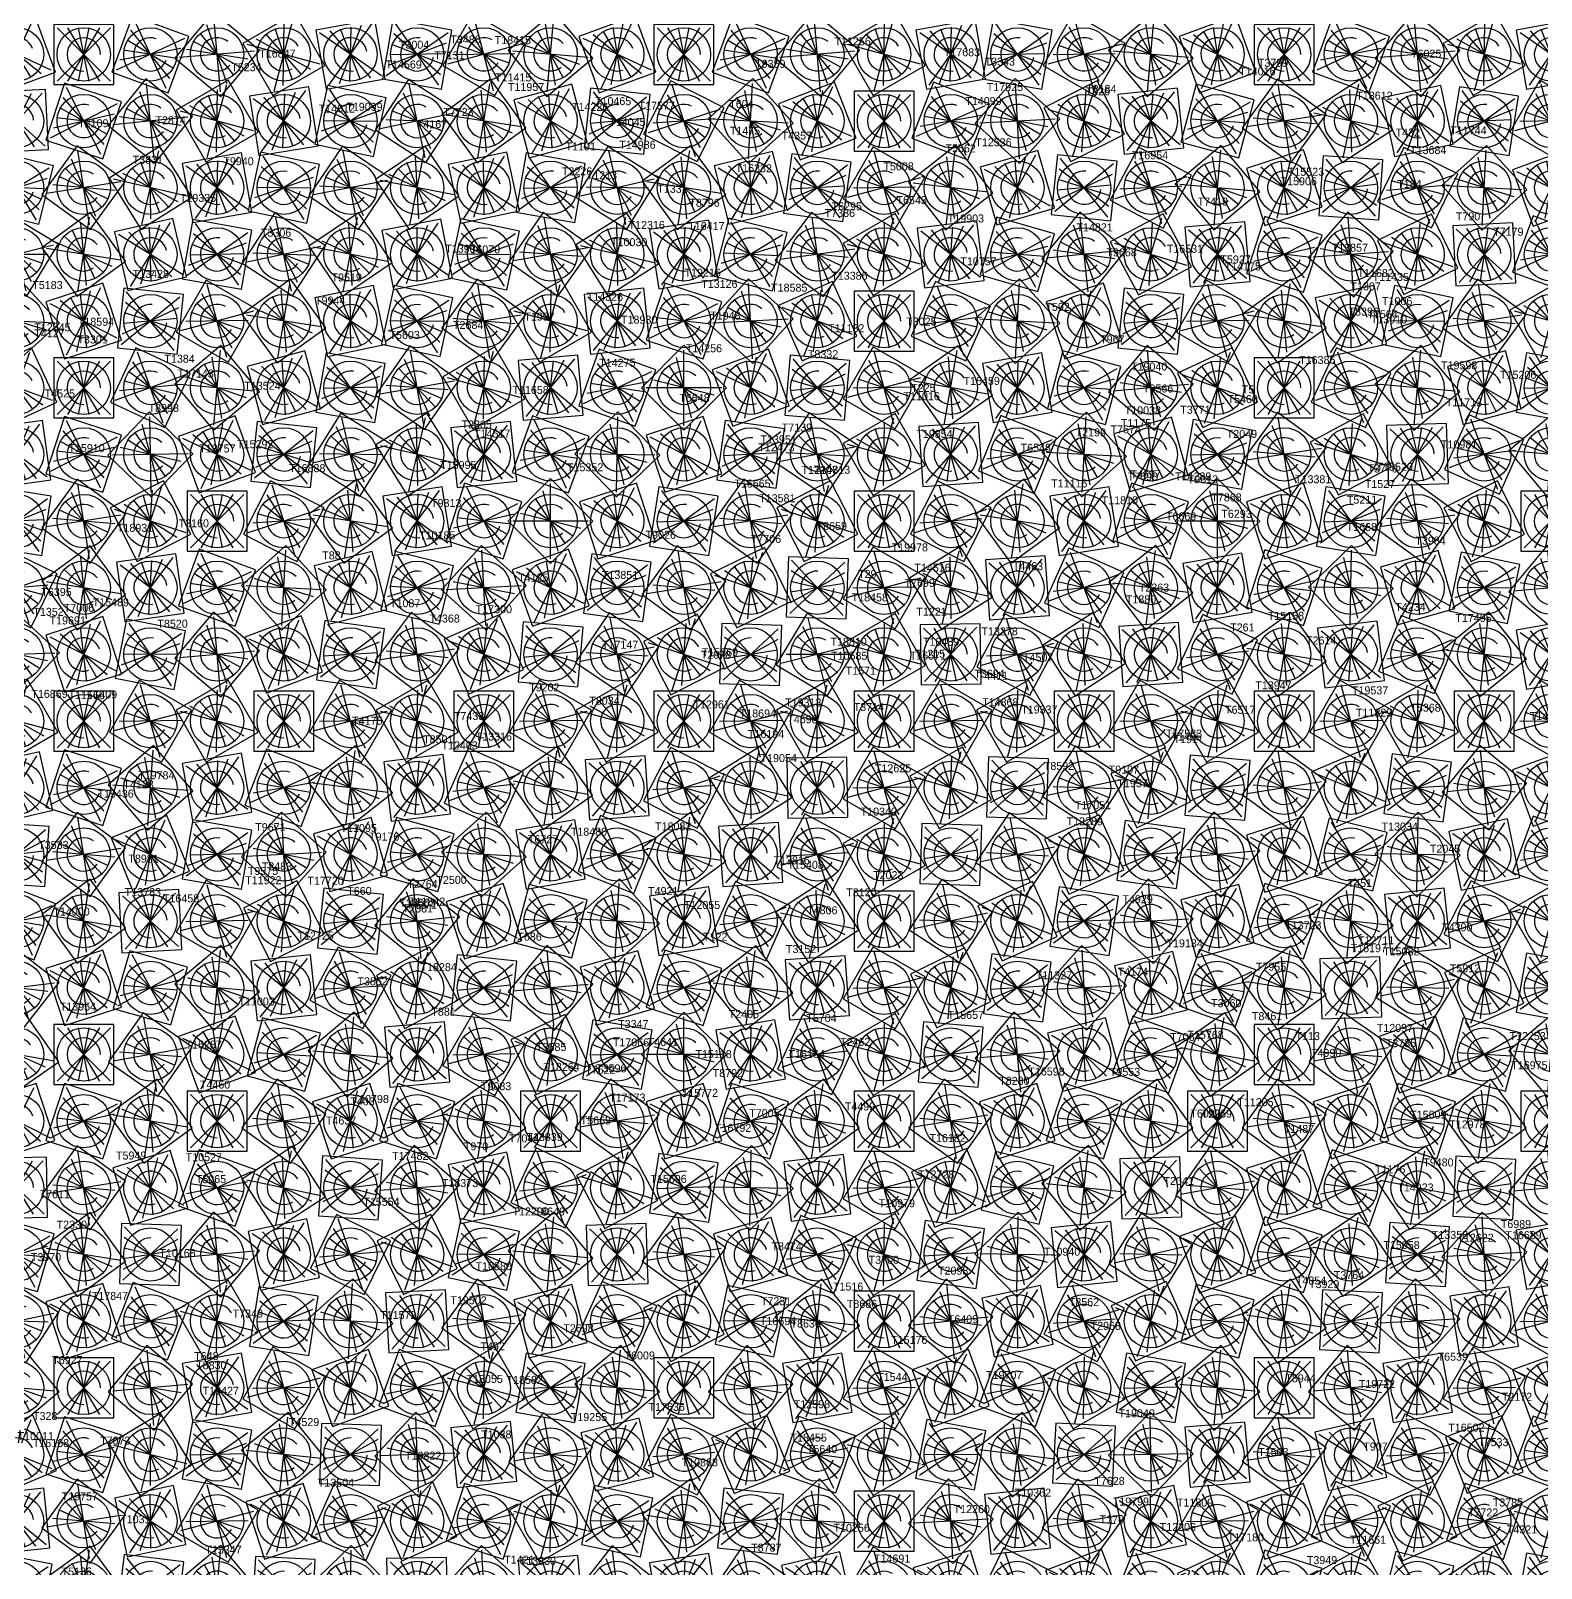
# Model space of a CAD drawing. Header units: metres. Extents: x -45 to 15052, y -45 to 15012.
# Drawn here: x 10721 to 12985, y 4729 to 7035 of the extents above; entities that cross this region are included whole.
import ezdxf

# ---------------------------------------------------------------- set-up
doc = ezdxf.new("R2010")
doc.units = ezdxf.units.M
for name, color, linetype in [('L0', 1, 'Continuous'), ('L1', 2, 'Continuous'), ('L10', 4, 'Continuous'), ('L11', 5, 'Continuous'), ('L2', 3, 'Continuous'), ('L3', 4, 'Continuous'), ('L4', 5, 'Continuous'), ('L5', 6, 'Continuous'), ('L6', 7, 'Continuous'), ('L7', 1, 'Continuous'), ('L8', 2, 'Continuous'), ('L9', 3, 'Continuous')]:
    doc.layers.add(name, color=color, linetype=linetype)

# ---------------------------------------------------------------- blocks, each defined once
blk = doc.blocks.new('CELL')
for p, q in [((-40, -40), (40, 40)), ((40, -40), (-40, 40)), ((-24, -40), (24, 40)), ((24, -40), (-24, 40)), ((-8, -40), (8, 40)), ((8, -40), (-8, 40))]:
    blk.add_line(p, q)
blk.add_lwpolyline([(-45, -45), (45, -45), (45, 45), (-45, 45)], close=True)
blk.add_circle((0, 0), 40)
blk.add_arc((0, 0), 25, 0, 270)

msp = doc.modelspace()

# ---------------------------------------------------------------- block references
at = {"layer": 'L0'}
for p, rotation in [((11000, 7000), 50), ((12200, 7000), 80), ((11100, 6900), 9), ((12300, 6900), 27), ((11200, 6800), 56), ((12400, 6800), 62), ((11300, 6700), 11), ((12500, 6700), 5), ((11400, 6600), 54), ((12600, 6600), 36), ((12700, 6500), 65), ((11500, 6500), 5), ((11600, 6400), 43.99999999999999), ((12800, 6400), 2), ((11700, 6300), 81), ((12900, 6300), 27), ((11800, 6200), 26), ((13000, 6200), 50), ((10700, 6100), 47), ((11900, 6100), 59.00000000000001), ((10900, 5900), 41), ((12100, 5900), 29), ((12200, 5800), 56), ((11000, 5800), 80), ((11100, 5700), 27), ((12300, 5700), 81), ((11200, 5600), 62), ((12400, 5600), 14), ((12500, 5500), 35), ((11300, 5500), 5), ((11400, 5400), 36), ((12600, 5400), 54), ((11500, 5300), 65), ((12700, 5300), 71), ((11600, 5200), 2), ((12800, 5200), 86.00000000000001), ((11700, 5100), 27), ((12900, 5100), 9), ((11800, 5000), 50), ((13000, 5000), 20), ((10700, 4900), 23), ((11900, 4900), 71), ((10800, 4800), 54), ((12100, 4700), 17), ((10900, 4700), 83.00000000000001)]:
    msp.add_blockref('CELL', p, dxfattribs=dict(at, rotation=rotation))
for p in [(10800, 6000), (12000, 6000), (12000, 4800)]:
    msp.add_blockref('CELL', p, dxfattribs=at)
at = {"layer": 'L1'}
for p, rotation in [((11100, 7000), 30), ((12300, 7000), 59.99999999999999), ((11200, 6900), 78), ((12400, 6900), 6), ((11300, 6800), 34), ((12500, 6800), 40), ((12600, 6700), 72), ((11400, 6700), 78), ((11500, 6600), 30), ((12700, 6600), 12), ((11600, 6500), 70), ((12800, 6500), 40), ((11700, 6400), 18), ((12900, 6400), 66), ((11800, 6300), 54), ((10700, 6200), 64), ((11900, 6200), 87.99999999999999), ((12000, 6100), 30), ((10800, 6100), 18), ((10900, 6000), 59.99999999999999), ((12100, 6000), 59.99999999999999), ((11000, 5900), 10), ((12200, 5900), 87.99999999999999), ((11100, 5800), 48), ((12300, 5800), 24), ((11200, 5700), 84), ((12400, 5700), 48), ((11300, 5600), 28), ((12500, 5600), 70), ((11400, 5500), 59.99999999999999), ((12700, 5400), 18), ((11600, 5300), 28), ((12800, 5300), 34), ((11700, 5200), 54), ((12900, 5200), 48), ((11800, 5100), 78), ((13000, 5100), 59.99999999999999), ((10700, 5000), 40), ((11900, 5000), 10), ((12000, 4900), 30), ((10800, 4900), 72), ((10900, 4800), 12), ((12100, 4800), 48), ((11000, 4700), 40), ((12200, 4700), 64)]:
    msp.add_blockref('CELL', p, dxfattribs=dict(at, rotation=rotation))
for p in [(13000, 6300), (12600, 5500), (11500, 5400)]:
    msp.add_blockref('CELL', p, dxfattribs=at)
at = {"layer": 'L10'}
for p, rotation in [((12000, 7000), 30), ((10900, 6900), 51), ((12100, 6900), 68.99999999999999), ((11000, 6800), 10), ((12200, 6800), 16), ((11100, 6700), 57.00000000000001), ((12300, 6700), 51), ((11200, 6600), 12), ((12400, 6600), 84), ((11300, 6500), 55), ((12500, 6500), 25), ((12600, 6400), 54), ((11400, 6400), 6), ((11500, 6300), 45), ((12700, 6300), 81), ((11600, 6200), 82), ((12800, 6200), 16), ((11700, 6100), 27), ((12900, 6100), 39), ((11800, 6000), 59.99999999999999), ((13000, 6000), 59.99999999999999), ((10700, 5900), 13), ((11900, 5900), 1), ((10800, 5800), 54), ((12000, 5800), 30), ((10900, 5700), 3), ((12100, 5700), 57.00000000000001), ((11000, 5600), 40), ((12200, 5600), 82), ((11100, 5500), 75.00000000000001), ((12300, 5500), 15), ((11200, 5400), 18), ((12400, 5400), 36), ((11300, 5300), 49), ((12500, 5300), 55), ((11400, 5200), 78), ((12600, 5200), 72), ((11500, 5100), 15), ((12700, 5100), 87), ((11600, 5000), 40), ((12800, 5000), 10), ((11700, 4900), 63), ((12900, 4900), 21), ((11800, 4800), 84), ((13000, 4800), 30), ((10700, 4700), 79), ((11900, 4700), 13)]:
    msp.add_blockref('CELL', p, dxfattribs=dict(at, rotation=rotation))
msp.add_blockref('CELL', (10800, 7000), dxfattribs=at)
at = {"layer": 'L11'}
for p, rotation in [((10900, 7000), 70), ((12100, 7000), 10), ((11000, 6900), 30), ((12200, 6900), 48), ((11100, 6800), 78), ((12300, 6800), 84), ((11200, 6700), 34), ((12400, 6700), 28), ((11300, 6600), 78), ((12500, 6600), 59.99999999999999), ((11400, 6500), 30), ((11500, 6400), 70), ((12700, 6400), 28), ((11600, 6300), 18), ((12800, 6300), 54), ((11700, 6200), 54), ((12900, 6200), 78), ((11800, 6100), 87.99999999999999), ((13000, 6100), 10), ((10700, 6000), 30), ((11900, 6000), 30), ((10800, 5900), 72), ((12000, 5900), 59.99999999999999), ((10900, 5800), 22), ((12100, 5800), 87.99999999999999), ((11000, 5700), 59.99999999999999), ((12200, 5700), 24), ((12300, 5600), 48), ((11100, 5600), 6), ((11200, 5500), 40), ((12400, 5500), 70), ((11300, 5400), 72), ((11400, 5300), 12), ((12600, 5300), 18), ((11500, 5200), 40), ((12700, 5200), 34), ((11600, 5100), 66), ((12800, 5100), 48), ((12900, 5000), 59.99999999999999), ((11800, 4900), 22), ((13000, 4900), 70), ((10700, 4800), 6), ((11900, 4800), 42), ((10800, 4700), 36), ((12000, 4700), 59.99999999999999)]:
    msp.add_blockref('CELL', p, dxfattribs=dict(at, rotation=rotation))
for p in [(12600, 6500), (12500, 5400), (11700, 5000)]:
    msp.add_blockref('CELL', p, dxfattribs=at)
at = {"layer": 'L2'}
for p, rotation in [((12400, 7000), 40), ((11200, 7000), 10), ((11300, 6900), 57.00000000000001), ((12500, 6900), 75.00000000000001), ((11400, 6800), 12), ((12600, 6800), 18), ((11500, 6700), 55), ((12700, 6700), 49), ((11600, 6600), 6), ((12800, 6600), 78), ((11700, 6500), 45), ((12900, 6500), 15), ((13000, 6400), 40), ((11800, 6400), 82), ((10700, 6300), 81), ((11900, 6300), 27), ((10800, 6200), 36), ((12000, 6200), 59.99999999999999), ((10900, 6100), 79), ((12100, 6100), 1), ((11000, 6000), 30), ((12200, 6000), 30), ((11100, 5900), 68.99999999999999), ((12300, 5900), 57.00000000000001), ((11200, 5800), 16), ((12400, 5800), 82), ((11300, 5700), 51), ((12500, 5700), 15), ((12600, 5600), 36), ((11400, 5600), 84), ((11500, 5500), 25), ((12700, 5500), 55), ((11600, 5400), 54), ((12800, 5400), 72), ((11700, 5300), 81), ((12900, 5300), 87), ((11800, 5200), 16), ((13000, 5200), 10), ((10700, 5100), 57.00000000000001), ((11900, 5100), 39), ((12000, 5000), 59.99999999999999), ((10900, 4900), 31), ((12100, 4900), 79), ((11000, 4800), 59.99999999999999), ((12200, 4800), 6), ((12300, 4700), 21), ((11100, 4700), 87)]:
    msp.add_blockref('CELL', p, dxfattribs=dict(at, rotation=rotation))
msp.add_blockref('CELL', (10800, 5000), dxfattribs=at)
at = {"layer": 'L3'}
for p, rotation in [((12500, 7000), 20), ((11300, 7000), 80), ((11400, 6900), 36), ((12600, 6900), 54), ((11500, 6800), 80), ((12700, 6800), 86.00000000000001), ((11600, 6700), 32), ((12800, 6700), 26), ((11700, 6600), 72), ((12900, 6600), 54), ((11800, 6500), 20), ((13000, 6500), 80), ((11900, 6400), 56), ((10700, 6400), 8), ((10800, 6300), 54), ((10900, 6200), 8), ((12100, 6200), 32), ((11000, 6100), 50), ((12200, 6100), 62), ((11200, 5900), 38), ((12400, 5900), 26), ((12500, 5800), 50), ((11300, 5800), 74), ((11400, 5700), 18), ((12600, 5700), 72), ((11500, 5600), 50), ((12700, 5600), 2), ((12800, 5500), 20), ((11600, 5500), 80), ((11700, 5400), 18), ((12900, 5400), 36), ((11800, 5300), 43.99999999999999), ((13000, 5300), 50), ((11900, 5200), 68), ((10700, 5200), 74), ((10800, 5100), 18), ((10900, 5000), 50), ((12100, 5000), 20), ((12200, 4900), 38), ((11000, 4900), 80), ((11100, 4800), 18), ((12300, 4800), 54), ((11200, 4700), 43.99999999999999), ((12400, 4700), 68)]:
    msp.add_blockref('CELL', p, dxfattribs=dict(at, rotation=rotation))
for p in [(12000, 6300), (11100, 6000), (12300, 6000), (12000, 5100)]:
    msp.add_blockref('CELL', p, dxfattribs=at)
at = {"layer": 'L4'}
for p, rotation in [((11400, 7000), 59.99999999999999), ((11500, 6900), 15), ((12700, 6900), 33), ((11600, 6800), 58), ((12800, 6800), 64), ((11700, 6700), 9), ((12900, 6700), 3), ((11800, 6600), 48), ((13000, 6600), 30), ((10700, 6500), 25), ((11900, 6500), 85), ((10800, 6400), 72), ((12000, 6400), 30), ((10900, 6300), 27), ((12100, 6300), 63), ((11000, 6200), 70), ((12200, 6200), 4), ((11100, 6100), 21), ((12300, 6100), 33), ((11200, 6000), 59.99999999999999), ((12400, 6000), 59.99999999999999), ((11300, 5900), 7), ((12500, 5900), 85), ((11400, 5800), 42), ((12600, 5800), 18), ((11500, 5700), 75.00000000000001), ((12700, 5700), 39), ((11600, 5600), 16), ((12800, 5600), 58), ((11700, 5500), 45), ((12900, 5500), 75.00000000000001), ((11800, 5400), 72), ((11900, 5300), 7), ((10700, 5300), 1), ((10800, 5200), 36), ((12000, 5200), 30), ((10900, 5100), 68.99999999999999), ((12100, 5100), 51), ((11000, 5000), 10), ((12200, 5000), 70), ((11100, 4900), 39), ((12300, 4900), 87), ((11200, 4800), 66), ((12400, 4800), 12), ((12500, 4700), 25), ((11300, 4700), 1)]:
    msp.add_blockref('CELL', p, dxfattribs=dict(at, rotation=rotation))
for p in [(12600, 7000), (13000, 5400)]:
    msp.add_blockref('CELL', p, dxfattribs=at)
at = {"layer": 'L5'}
for p, rotation in [((11500, 7000), 40), ((12700, 7000), 70), ((11600, 6900), 84), ((12800, 6900), 12), ((11700, 6800), 36), ((12900, 6800), 42), ((13000, 6700), 70), ((11800, 6700), 76), ((10700, 6600), 42), ((11900, 6600), 24), ((12000, 6500), 59.99999999999999), ((10900, 6400), 46), ((12100, 6400), 4), ((12200, 6300), 36), ((11100, 6200), 42), ((12300, 6200), 66), ((11200, 6100), 82), ((12400, 6100), 4), ((11300, 6000), 30), ((12500, 6000), 30), ((11400, 5900), 66), ((12600, 5900), 54), ((11500, 5800), 10), ((12700, 5800), 76), ((11600, 5700), 42), ((12800, 5700), 6), ((11700, 5600), 72), ((12900, 5600), 24), ((13000, 5500), 40), ((11800, 5500), 10), ((10700, 5400), 18), ((11900, 5400), 36), ((10800, 5300), 54), ((12000, 5300), 59.99999999999999), ((10900, 5200), 87.99999999999999), ((12100, 5200), 82), ((11000, 5100), 30), ((12200, 5100), 12), ((11100, 5000), 59.99999999999999), ((12300, 5000), 30), ((12400, 4900), 46), ((11200, 4900), 87.99999999999999), ((11300, 4800), 24), ((12500, 4800), 59.99999999999999), ((11400, 4700), 48), ((12600, 4700), 72)]:
    msp.add_blockref('CELL', p, dxfattribs=dict(at, rotation=rotation))
for p in [(10800, 6500), (11000, 6300)]:
    msp.add_blockref('CELL', p, dxfattribs=at)
at = {"layer": 'L6'}
for p, rotation in [((11600, 7000), 20), ((12800, 7000), 50), ((11700, 6900), 63), ((12900, 6900), 81), ((11800, 6800), 14), ((13000, 6800), 20), ((10700, 6700), 59.00000000000001), ((11900, 6700), 53), ((10800, 6600), 18), ((10900, 6500), 65), ((12100, 6500), 35), ((11000, 6400), 20), ((12200, 6400), 68), ((11100, 6300), 63), ((12300, 6300), 9), ((11200, 6200), 14), ((12400, 6200), 38), ((11300, 6100), 53), ((12500, 6100), 65), ((11500, 5900), 35), ((12700, 5900), 23), ((11600, 5800), 68), ((12800, 5800), 43.99999999999999), ((11700, 5700), 9), ((12900, 5700), 63), ((11800, 5600), 38), ((13000, 5600), 80), ((10700, 5500), 35), ((11900, 5500), 65), ((10800, 5400), 72), ((10900, 5300), 17), ((12100, 5300), 23), ((11000, 5200), 50), ((12200, 5200), 43.99999999999999), ((11100, 5100), 81), ((12300, 5100), 63), ((11200, 5000), 20), ((12400, 5000), 80), ((11300, 4900), 47), ((12500, 4900), 5), ((11400, 4800), 72), ((12600, 4800), 18), ((12700, 4700), 29), ((11500, 4700), 5)]:
    msp.add_blockref('CELL', p, dxfattribs=dict(at, rotation=rotation))
for p in [(12000, 6600), (11400, 6000), (12600, 6000), (12000, 5400)]:
    msp.add_blockref('CELL', p, dxfattribs=at)
at = {"layer": 'L7'}
for p, rotation in [((12900, 7000), 30), ((11800, 6900), 42), ((13000, 6900), 59.99999999999999), ((10700, 6800), 76), ((11900, 6800), 82), ((10800, 6700), 36), ((12000, 6700), 30), ((10900, 6600), 84), ((12100, 6600), 66), ((11000, 6500), 40), ((12200, 6500), 10), ((12300, 6400), 42), ((11100, 6400), 84), ((11200, 6300), 36), ((12400, 6300), 72), ((11300, 6200), 76), ((12500, 6200), 10), ((11400, 6100), 24), ((12600, 6100), 36), ((11500, 6000), 59.99999999999999), ((12700, 6000), 59.99999999999999), ((12800, 5900), 82), ((11600, 5900), 4), ((11700, 5800), 36), ((12900, 5800), 12), ((11800, 5700), 66), ((13000, 5700), 30), ((10700, 5600), 52.00000000000001), ((11900, 5600), 4), ((12000, 5500), 30), ((10900, 5400), 36), ((12100, 5400), 54), ((11000, 5300), 70), ((12200, 5300), 76), ((11100, 5200), 12), ((12300, 5200), 6), ((11200, 5100), 42), ((12400, 5100), 24), ((11300, 5000), 70), ((12500, 5000), 40), ((12600, 4900), 54), ((11400, 4900), 6), ((11500, 4800), 30), ((12700, 4800), 66), ((11600, 4700), 52.00000000000001), ((12800, 4700), 76)]:
    msp.add_blockref('CELL', p, dxfattribs=dict(at, rotation=rotation))
for p in [(11700, 7000), (10800, 5500)]:
    msp.add_blockref('CELL', p, dxfattribs=at)
at = {"layer": 'L8'}
for p, rotation in [((11800, 7000), 70), ((13000, 7000), 10), ((10700, 6900), 3), ((11900, 6900), 21), ((10800, 6800), 54), ((12000, 6800), 59.99999999999999), ((10900, 6700), 13), ((12100, 6700), 7), ((11000, 6600), 59.99999999999999), ((12200, 6600), 42), ((11100, 6500), 15), ((12300, 6500), 75.00000000000001), ((11200, 6400), 58), ((12400, 6400), 16), ((11300, 6300), 9), ((12500, 6300), 45), ((11400, 6200), 48), ((12600, 6200), 72), ((11500, 6100), 85), ((12700, 6100), 7), ((11600, 6000), 30), ((12800, 6000), 30), ((11700, 5900), 63), ((12900, 5900), 51), ((13000, 5800), 70), ((11800, 5800), 4), ((10700, 5700), 68.99999999999999), ((11900, 5700), 33), ((10800, 5600), 18), ((12000, 5600), 59.99999999999999), ((10900, 5500), 55), ((12100, 5500), 85), ((12200, 5400), 18), ((11100, 5300), 33), ((12300, 5300), 39), ((11200, 5200), 64), ((12400, 5200), 58), ((11300, 5100), 3), ((12500, 5100), 75.00000000000001), ((11400, 5000), 30), ((11500, 4900), 55), ((12700, 4900), 13), ((11600, 4800), 78), ((12800, 4800), 24), ((11700, 4700), 9), ((12900, 4700), 33)]:
    msp.add_blockref('CELL', p, dxfattribs=dict(at, rotation=rotation))
for p in [(11000, 5400), (12600, 5000)]:
    msp.add_blockref('CELL', p, dxfattribs=at)
at = {"layer": 'L9'}
for p, rotation in [((10700, 7000), 20), ((11900, 7000), 50), ((10800, 6900), 72), ((10900, 6800), 32), ((12100, 6800), 38), ((11000, 6700), 80), ((12200, 6700), 74), ((11100, 6600), 36), ((12300, 6600), 18), ((11200, 6500), 80), ((12400, 6500), 50), ((11300, 6400), 32), ((12500, 6400), 80), ((11400, 6300), 72), ((12600, 6300), 18), ((11500, 6200), 20), ((12700, 6200), 43.99999999999999), ((11600, 6100), 56), ((12800, 6100), 68), ((11800, 5900), 32), ((13000, 5900), 20), ((11900, 5800), 62), ((10700, 5800), 86.00000000000001), ((10800, 5700), 36), ((10900, 5600), 74), ((12100, 5600), 26), ((11000, 5500), 20), ((12200, 5500), 50), ((11100, 5400), 54), ((12300, 5400), 72), ((11200, 5300), 86.00000000000001), ((12400, 5300), 2), ((11300, 5200), 26), ((12500, 5200), 20), ((11400, 5100), 54), ((12600, 5100), 36), ((11500, 5000), 80), ((12700, 5000), 50), ((12800, 4900), 62), ((11600, 4900), 14), ((11700, 4800), 36), ((12900, 4800), 72), ((11800, 4700), 56), ((13000, 4700), 80)]:
    msp.add_blockref('CELL', p, dxfattribs=dict(at, rotation=rotation))
for p in [(12000, 6900), (11700, 6000), (12900, 6000), (12000, 5700)]:
    msp.add_blockref('CELL', p, dxfattribs=at)

# ---------------------------------------------------------------- texts
at = {"layer": 'L3'}
for s, p in [('T3004', (11272.6, 7008.5)), ('T3486', (11349.7, 7016.3)), ('T18415', (11416.2, 7015.3)), ('T11256', (11925.8, 7013.5)), ('T16847', (11063.2, 6995.2)), ('T14569', (11252.5, 6978.8)), ('T7131', (11325.7, 6992.5)), ('T9359', (11806.7, 6979.8)), ('T17683', (12089.6, 6997.1)), ('T3343', (12150.8, 6983.1)), ('T3799', (12560.5, 6981.3)), ('T6025', (12790.1, 6995)), ('T5234', (11021.3, 6974.7)), ('T11415', (11416.8, 6959.4)), ('T14016', (12532.6, 6968.6)), ('T11957', (11436.1, 6945.1)), ('T17925', (12154, 6944.9)), ('T326', (12302.2, 6938.6)), ('T3184', (12303, 6942.2)), ('T18612', (12708.1, 6932.1)), ('T14612', (11152.3, 6912.8)), ('T19099', (11193.8, 6915.4)), ('T7723', (11339.1, 6907.7)), ('T14226', (11532.1, 6915.3)), ('T10465', (11566.6, 6923.8)), ('T17577', (11632, 6916.9)), ('T604', (11767.9, 6919.6)), ('T14099', (12121.9, 6924)), ('T2109', (10791.7, 6890.7)), ('T2874', (10907.6, 6895.2)), ('T4167', (11299.5, 6889.3)), ('T14045', (11588, 6892.4)), ('T1475', (11768.7, 6879.5)), ('T4357', (11846.5, 6872.1)), ('T12536', (12136.9, 6862.1)), ('T432', (12767.1, 6876.8)), ('T11744', (12849, 6880)), ('T1191', (11522.5, 6855.9)), ('T14986', (11603.1, 6858.4)), ('T5562', (12092.1, 6853)), ('T16954', (12371.5, 6842.6)), ('T13684', (12788.7, 6850.4)), ('T3831', (10873.5, 6836)), ('T9940', (11009.4, 6833.7)), ('T2226', (11517.1, 6818.6)), ('T16332', (11777.5, 6823.2)), ('T5008', (11999.1, 6826)), ('T15523', (12605.4, 6817.9)), ('T1213', (11554.2, 6812.7)), ('T1331', (11660, 6792.4)), ('T15906', (12594.6, 6803.7)), ('T184', (12769.4, 6799.6)), ('T19335', (10944.2, 6778.7)), ('T8796', (11708.1, 6771.4)), ('T6543', (12018.7, 6775.4)), ('T7419', (12470.2, 6773.2)), ('T7386', (11911, 6756.1)), ('T6295', (11921.4, 6766.1)), ('T19903', (12095.5, 6747.9)), ('T790', (12857.4, 6751.1)), ('T3306', (11065.7, 6726.5)), ('T12316', (11616.9, 6738.1)), ('T16417', (11706.4, 6736.4)), ('T14821', (12288.5, 6734.5)), ('T7179', (12913.3, 6728)), ('T13904', (11342.1, 6702.5)), ('T16070', (11370, 6701.5)), ('T10030', (11590.7, 6712.3)), ('T16531', (12423.9, 6702.4)), ('T13857', (12671.2, 6704)), ('T10757', (12114.4, 6683.6)), ('T9668', (12333.4, 6697)), ('T5927', (12504.3, 6686.4)), ('T14175', (12510.7, 6676)), ('T13428', (10873.5, 6664.7)), ('T9519', (11171.6, 6659.4)), ('T19216', (11700.8, 6666.6)), ('T13386', (11920.9, 6662)), ('T11682', (12709.9, 6666)), ('T11435', (12732.6, 6660.2)), ('T5183', (10722.9, 6648)), ('T14326', (11554.3, 6630.4)), ('T13126', (11725.9, 6649.7)), ('T18585', (11830.7, 6644.1)), ('T1307', (12699.4, 6646.1)), ('T9944', (11146.9, 6624.8)), ('T592', (12242, 6615.3)), ('T8396', (12696.4, 6608.2)), ('T1006', (12746.7, 6624)), ('T12345', (10725.9, 6584.6)), ('T18594', (10791.2, 6592.9)), ('T2684', (11353.7, 6588.1)), ('T1997', (11460.7, 6600.7)), ('T18930', (11605.7, 6596.1)), ('T1948', (11739.3, 6602.2)), ('T11132', (11916.1, 6583.3)), ('T3025', (12033.2, 6593.3)), ('T7564', (12724.6, 6604.3)), ('T13010', (12729.8, 6596.4)), ('T4127', (10725.9, 6575.6)), ('T3301', (10790.6, 6566.4)), ('T5603', (11258.5, 6573.2)), ('T967', (12324.1, 6566.6)), ('T1384', (10921, 6537.5)), ('T14256', (11702.7, 6553.2)), ('T8332', (11885.8, 6544.3)), ('T17143', (10940.6, 6515.2)), ('T14275', (11572.9, 6531.4)), ('T19040', (12370.3, 6525.8)), ('T16386', (12622.4, 6535.7)), ('T19598', (12835.1, 6527.6)), ('T13524', (11040.8, 6497)), ('T11658', (11442.9, 6490.7)), ('T225', (12040.7, 6493.8)), ('T15459', (12119.3, 6504.3)), ('T9566', (12388.2, 6492.9)), ('T5', (12536.5, 6491.5)), ('T15206', (12923.6, 6513.4)), ('T4525', (10741.5, 6485.4)), ('T6648', (11693.1, 6478.8)), ('T11016', (12029.2, 6481.3)), ('T5460', (12515, 6477)), ('T11713', (12842.3, 6472.1)), ('T8998', (10897.3, 6463.6)), ('T10038', (12360.8, 6460.1)), ('T3771', (12444.1, 6461)), ('T2805', (11366.5, 6438.9)), ('T14517', (11385.2, 6425.2)), ('T7139', (11846.6, 6434.3)), ('T19354', (12048.4, 6424.8)), ('T2199', (12287.3, 6427)), ('T7674', (12339.6, 6431.6)), ('T1175', (12355.1, 6441.1)), ('T2049', (12513.8, 6424.8)), ('T15910', (10777.1, 6403.5)), ('T13757', (10973.3, 6402.9)), ('T15292', (11029.9, 6409.3)), ('T12473', (11811.3, 6404.6)), ('T13951', (11814.7, 6416.5)), ('T6548', (12204.8, 6403.9)), ('T10981', (12835, 6409)), ('T15995', (11334.5, 6378.2)), ('T15520', (12738.5, 6375.5)), ('T16888', (11108, 6373.4)), ('T15352', (11524.6, 6374.7)), ('T12207', (11876.3, 6370.8)), ('T14813', (11894.8, 6371)), ('T7693', (12365.3, 6360.8)), ('T4697', (12369.5, 6364.2)), ('T14289', (12436.3, 6361)), ('T9613', (12455.3, 6356.6)), ('T13381', (12616.2, 6356.8)), ('T3770', (12724.8, 6372.9)), ('T16665', (11775.5, 6350.3)), ('T11116', (12250.5, 6350.4)), ('T7868', (12490.7, 6329.5)), ('T1527', (12720.8, 6349.6)), ('T9813', (11320.8, 6321.1)), ('T13581', (11812.8, 6328.3)), ('T11810', (12326.3, 6325.2)), ('T5211', (12693.9, 6326.1)), ('T18931', (10849.8, 6283.9)), ('T3160', (10942.3, 6290.7)), ('T8659', (11898.9, 6286.7)), ('T6669', (12422.7, 6301.1)), ('T6293', (12505.8, 6304.9)), ('T16687', (12693.7, 6285.2)), ('T10185', (11302.9, 6272.7)), ('T9026', (11642.4, 6273.4)), ('T7706', (11800.2, 6267.3)), ('T3984', (12796.7, 6264.7)), ('T88', (11157.6, 6242.6)), ('T19978', (12011.4, 6254.6)), ('T29', (11961.1, 6214.7)), ('T14516', (12045.5, 6224.1)), ('T4463', (12193, 6226.4)), ('T4125', (11451.4, 6209.4)), ('T13851', (11577, 6213.2)), ('T7699', (12030.7, 6201.3)), ('T2363', (12382, 6194.3)), ('T6395', (10736.5, 6187.7)), ('T15489', (10813.4, 6172.2)), ('T1087', (11259.3, 6170.8)), ('T18458', (11951.4, 6179.5)), ('T1880', (12362.6, 6176.6)), ('T1352', (10724.5, 6157.9)), ('T19691', (10748.8, 6145)), ('T7006', (10770.2, 6163.9)), ('T4368', (11318.4, 6147.9)), ('T17300', (11387.8, 6161.9)), ('T1221', (12048.5, 6158.2)), ('T15158', (12575.4, 6151.9)), ('T4234', (12766.6, 6165.3)), ('T17495', (12856.6, 6148.7)), ('T8520', (10910.5, 6140.1)), ('T13278', (12146.1, 6128.6)), ('T261', (12518.9, 6134.5)), ('T17147', (11577.1, 6108.5)), ('T18810', (11919.7, 6113)), ('T10489', (12058.4, 6113)), ('T2614', (12632.7, 6115)), ('T2078', (11725.2, 6093.5)), ('T15369', (11726.8, 6097.3)), ('T10585', (11920.6, 6092)), ('T16571', (12038.7, 6092.3)), ('T1215', (12046.3, 6095.1)), ('T4507', (12208.4, 6089.5)), ('T1571', (11942.4, 6069.5)), ('T3694', (12135.4, 6065.2)), ('T4411', (12140.6, 6062.1)), ('T16869', (10721.5, 6034.9)), ('T11568', (10777.2, 6033)), ('T1409', (10804.6, 6033.9)), ('T9202', (11467.9, 6044.6)), ('T13947', (12556.7, 6047.7)), ('T19537', (12701.6, 6040.2)), ('T8034', (11558.1, 6024.6)), ('T12961', (11714.3, 6019.1)), ('T19313', (11851.7, 6022)), ('T3714', (11954.5, 6015.2)), ('T14868', (12147.1, 6022.3)), ('T19337', (12205.6, 6011.4)), ('T6517', (12511.3, 6011)), ('T11829', (12707.5, 6006.7)), ('T5368', (12789.2, 6014.2)), ('T4175', (11202.6, 5994.6)), ('T7433', (11355.1, 6001.7)), ('T18694', (11783.6, 6005.5)), ('T4598', (11854.9, 5996.8)), ('T14145', (12968.2, 6001.6)), ('T8501', (11308.9, 5966.7)), ('T13316', (11387.7, 5970.9)), ('T16194', (11795.9, 5974.5)), ('T17583', (12422.5, 5975.3)), ('T1465', (12430.8, 5970.8)), ('T191', (12434, 5967)), ('T12403', (11336.4, 5957.6)), ('T19054', (11814.9, 5938.6)), ('T12625', (11986.3, 5923.2)), ('T8592', (12239.6, 5926.8)), ('T9107', (12336.8, 5921.3)), ('T4128', (10859.5, 5899)), ('T19784', (10881.6, 5912.8)), ('T1957', (12349.9, 5900.9)), ('T19436', (10820.6, 5885.2)), ('T10340', (11964.9, 5858.3)), ('T17051', (12286.1, 5867.9)), ('T9671', (11057.2, 5835)), ('T11095', (11185.1, 5833.7)), ('T18480', (11530.3, 5828.1)), ('T18082', (11656.7, 5836.1)), ('T12289', (12273.8, 5843.7)), ('T13034', (12746, 5835.9)), ('T3533', (10731.8, 5808.4)), ('T9176', (11227.8, 5820.8)), ('T6727', (11466, 5816.9)), ('T2045', (12818.4, 5802.7)), ('T8981', (10867, 5787.8)), ('T8483', (11067, 5776.2)), ('T13816', (11834.2, 5785.3)), ('T15408', (11855.3, 5778.5)), ('T11922', (11042.1, 5755.4)), ('T9575', (11046.1, 5769.3)), ('T17720', (11135.4, 5754.6)), ('T2500', (11328.8, 5755.9)), ('T2023', (11983.6, 5763)), ('T13783', (10861.5, 5737.5)), ('T660', (11195.2, 5739.4)), ('T2764', (11285.2, 5749.5)), ('T4921', (11646.2, 5739.1)), ('T3120', (11943.3, 5737.2)), ('T451', (12695.2, 5751.2)), ('T14000', (10754.5, 5708.4)), ('T16458', (10918.8, 5728.2)), ('T18563', (11273.4, 5721.6)), ('T2381', (11278.2, 5713)), ('T4271', (11284, 5718.9)), ('T11842', (11287.6, 5723.3)), ('T12055', (11700, 5718.3)), ('T4806', (11884.7, 5710.3)), ('T4929', (12357.5, 5726.9)), ('T13723', (12601.4, 5687.9)), ('T4390', (12836.7, 5684.7)), ('T12725', (11120.5, 5672.3)), ('T686', (11450.2, 5670.7)), ('T122', (11728.6, 5670.6)), ('T19134', (12423.5, 5660.8)), ('T12711', (12710.6, 5665.2)), ('T3152', (11852.9, 5652.1)), ('T16197', (12699.6, 5653.4)), ('T15082', (12748.4, 5648.6)), ('T18284', (11305, 5625)), ('T4174', (12350.3, 5618.2)), ('T7955', (12557.4, 5625.7)), ('T5912', (12848.3, 5623.2)), ('T3852', (11210.4, 5603.8)), ('T11327', (12227.6, 5612.8)), ('T11003', (11032, 5573.5)), ('T3060', (12490.3, 5571)), ('T13954', (10764.1, 5565.9)), ('T881', (11321.3, 5558.2)), ('T2405', (11767.1, 5554.5)), ('T5704', (11883.4, 5548.7)), ('T15657', (12095.5, 5553.4)), ('T8461', (12551.6, 5551.5)), ('T3347', (11601.3, 5539.7)), ('T15768', (12454.9, 5523.6)), ('T12097', (12738.8, 5533.9)), ('T16287', (10952.7, 5508.9)), ('T3585', (11478.2, 5505.2)), ('T17066', (11593.3, 5512.2)), ('T4641', (11645.6, 5512.6)), ('T2462', (11934, 5512.9)), ('T7064', (12429, 5520.3)), ('T113', (12617, 5521.6)), ('T3735', (12752.3, 5511)), ('T12253', (12937.8, 5521.6)), ('T15118', (11717.2, 5494.7)), ('T16164', (11856.9, 5494.7)), ('T4990', (12640.1, 5496.4)), ('T16975', (12940.4, 5477.9)), ('T18264', (11489.3, 5475.5)), ('T7622', (11551.8, 5471.2)), ('T3596', (11568.3, 5473.2)), ('T8792', (11743.1, 5466.2)), ('T8280', (12172.6, 5454.5)), ('T16598', (12216.4, 5468.5)), ('T9553', (12338.6, 5468)), ('T4460', (10974.2, 5448.9)), ('T9083', (11395.6, 5446.5)), ('T15772', (11696.7, 5436.5)), ('T403', (11199.7, 5423.7)), ('T10798', (11203.2, 5427.3)), ('T17173', (11587.9, 5429.5)), ('T4499', (11941.2, 5416.1)), ('T11205', (12529.7, 5422.5)), ('T4637', (11163.2, 5395)), ('T5669', (11545.1, 5395.1)), ('T16792', (11746.5, 5384)), ('T7005', (11797.9, 5406)), ('T6090', (12459.3, 5405.5)), ('T2269', (12476.2, 5405.4)), ('T15609', (12788.9, 5403.8)), ('T12978', (12847.4, 5389.2)), ('T7044', (11437.6, 5368.2)), ('T13839', (11463.7, 5370.2)), ('T16182', (12068.1, 5368.6)), ('T1487', (12599.4, 5382.4)), ('T5949', (10848.4, 5342.5)), ('T10527', (10952.9, 5340)), ('T17482', (11262.5, 5342)), ('T970', (11370, 5356.2)), ('T1176', (12736.2, 5321.7)), ('T9480', (12808.5, 5332.2)), ('T5065', (10968.1, 5307.1)), ('T18373', (11337, 5301.2)), ('T15696', (11649.7, 5307.5)), ('T12728', (12050.9, 5314.2)), ('T2041', (12419, 5304.3)), ('T14923', (12769.6, 5294.6)), ('T7611', (10733.9, 5284.4)), ('T15554', (11219.2, 5273.1)), ('T10979', (11992, 5270.9)), ('T12200', (11442.9, 5258.6)), ('T8649', (11476.2, 5258.5)), ('T2330', (10759.4, 5238.8)), ('T13358', (12821.3, 5223.5)), ('T6989', (12924.7, 5239.8)), ('T16689', (12931.6, 5223)), ('T8474', (11831.2, 5206.3)), ('T15058', (12748.7, 5208.3)), ('T12622', (12859.6, 5219.2)), ('T3970', (10720.7, 5190.1)), ('T10168', (10913.4, 5196.2)), ('T10580', (11387.6, 5176.5)), ('T3700', (11976.9, 5186.1)), ('T10940', (12239.8, 5198.2)), ('T2098', (12080.9, 5169.8)), ('T4854', (12617.5, 5155)), ('T3764', (12674.4, 5163.2)), ('T17847', (10812.1, 5131.9)), ('T1516', (11923.4, 5145.9)), ('T3929', (12637.2, 5149.6)), ('T19502', (11349.8, 5125.4)), ('T7231', (11815.2, 5123.9)), ('T8686', (11944.2, 5120)), ('T8562', (12277, 5122.7)), ('T7349', (11023.4, 5105.5)), ('T11572', (11244.5, 5103.3)), ('T16694', (11813.9, 5094.2)), ('T8630', (11859.8, 5090.5)), ('T6409', (12095.7, 5097)), ('T2968', (12309.7, 5087.1)), ('T2698', (11519.1, 5083.4)), ('T15176', (12010.6, 5065.9)), ('T648', (10965.6, 5041.7)), ('T492', (11394.9, 5056.3)), ('T6009', (11610.9, 5042.6)), ('T6539', (12830, 5040.8)), ('T6927', (10752.8, 5035.6)), ('T8830', (10968.6, 5028)), ('T18055', (11374, 5007.4)), ('T18582', (11434, 5006)), ('T1544', (11989.8, 5010.3)), ('T19707', (12152.9, 5013.3)), ('T8944', (12601.7, 5008.4)), ('T19722', (12711.8, 4999.9)), ('T19427', (10978.3, 4989.7)), ('T12598', (11864.7, 4969.5)), ('T2172', (12926.2, 4980.7)), ('T328', (10724, 4951.8)), ('T19255', (11530.4, 4950.2)), ('T17636', (11646.9, 4965.4)), ('T19049', (12351.6, 4955.8)), ('T4529', (11107.7, 4942.7)), ('T1038', (11395.9, 4924.2)), ('T16502', (12846, 4934.4)), ('T10011', (10700.9, 4921.6)), ('T16168', (10723.7, 4911.2)), ('T7073', (10824.6, 4914.9)), ('T18455', (11859.8, 4919.5)), ('T5640', (11884.3, 4902.4)), ('T907', (12718.6, 4906)), ('T7533', (12890.8, 4912.6)), ('T10822', (11281.8, 4892.4)), ('T10868', (11696.5, 4882.3)), ('T1503', (12561, 4897.9)), ('T7628', (12315.3, 4854.5)), ('T19757', (10766.9, 4831.2)), ('T13504', (11151, 4851.8)), ('T10362', (12196, 4836.8)), ('T12260', (12104.4, 4812.1)), ('T19799', (12342.9, 4823.5)), ('T11809', (12439.1, 4822)), ('T3785', (12912.7, 4822.1)), ('T1031', (10854.7, 4797.1)), ('T10256', (11924.3, 4784.2)), ('T170', (12323.3, 4796.8)), ('T12206', (12413.3, 4785.4)), ('T7722', (12875.4, 4807.2)), ('T17180', (12515.3, 4769.8)), ('T11661', (12698.3, 4766.2)), ('T4321', (12933.8, 4781.7)), ('T15347', (10982.4, 4751.2)), ('T8787', (11800.8, 4754.4)), ('T5136', (10766.8, 4718.6)), ('T1421', (11430.5, 4736.4)), ('T13830', (11453.7, 4734.6)), ('T14691', (11985, 4738)), ('T3949', (12633.9, 4735.7))]:
    msp.add_text(s, height=12, dxfattribs=at).set_placement(p)

doc.saveas('drawing.dxf')
